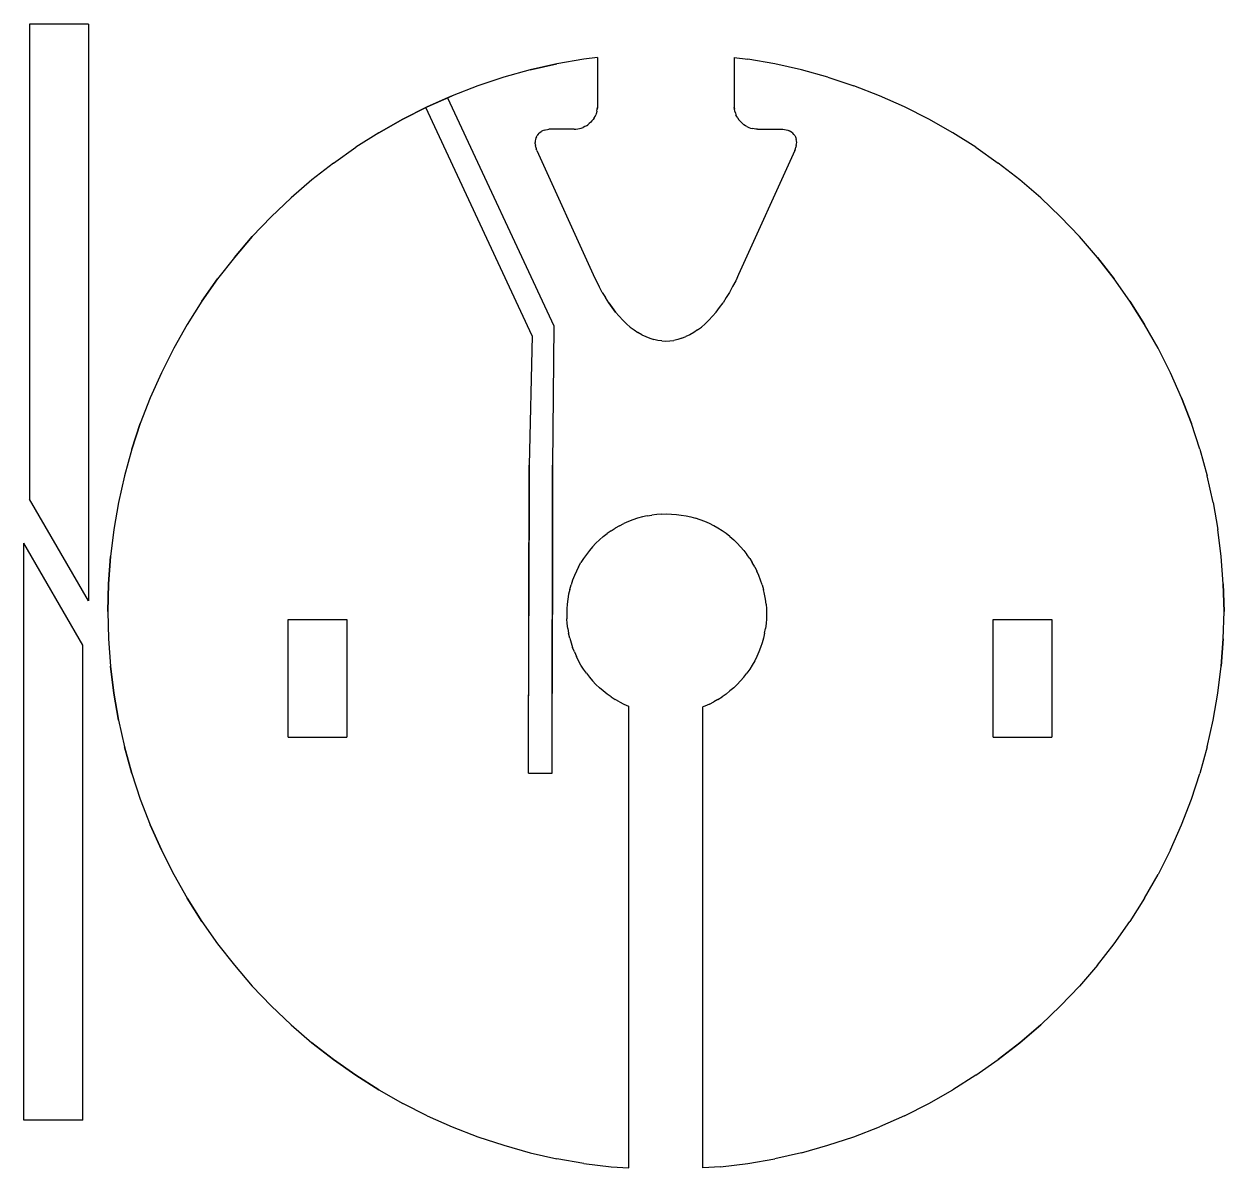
# Model space of a CAD drawing. Header units: millimetres. Extents: x 88 to 292, y 44 to 145.
# Drawn here: x 189.9 to 292, y 47.7 to 145 of the extents above; entities that cross this region are included whole.
import ezdxf

# ---------------------------------------------------------------- set-up
doc = ezdxf.new("R2010")
doc.units = ezdxf.units.MM
doc.header["$MEASUREMENT"] = 0
doc.layers.get('0').update_dxf_attribs({"linetype": 'CONTINUOUS'})

msp = doc.modelspace()

# ---------------------------------------------------------------- linework, layer by layer
at = {"color": 1}
for p, q in [((195.39, 145.04), (190.39, 145.04)), ((190.39, 145.04), (190.39, 104.6)), ((195.39, 145.04), (195.39, 95.94)), ((237.57, 142.04), (235.27, 141.64)), ((238.73, 142.18), (237.57, 142.04)), ((238.73, 142.18), (238.73, 138.09)), ((250.35, 142.18), (251.51, 142.04)), ((250.35, 142.18), (250.35, 138.09)), ((253.8, 141.64), (251.51, 142.04)), ((233, 141.13), (230.75, 140.51)), ((233, 141.13), (230.75, 140.51)), ((233, 141.13), (235.27, 141.64)), ((235.27, 141.64), (233, 141.13)), ((256.08, 141.13), (253.8, 141.64)), ((258.33, 140.51), (256.08, 141.13)), ((230.75, 140.51), (228.54, 139.77)), ((258.33, 140.51), (260.54, 139.77)), ((224.23, 137.99), (226.36, 138.93)), ((226.36, 138.93), (225.94, 138.75)), ((228.54, 139.77), (226.36, 138.93)), ((262.72, 138.93), (260.54, 139.77)), ((264.85, 137.99), (262.72, 138.93)), ((264.85, 137.99), (262.72, 138.93)), ((224.23, 137.99), (222.15, 136.94)), ((222.15, 136.94), (224.12, 137.93)), ((224.12, 137.93), (224.23, 137.99)), ((233.17, 118.51), (224.12, 137.93)), ((233.17, 118.51), (224.12, 137.93)), ((225.94, 138.75), (224.23, 137.99)), ((225.94, 138.75), (234.99, 119.36)), ((238.7, 137.78), (238.72, 137.93)), ((238.72, 137.93), (238.7, 137.78)), ((238.73, 138.09), (238.72, 137.93)), ((238.73, 138.09), (238.72, 137.93)), ((250.35, 138.09), (250.36, 137.93)), ((250.35, 138.09), (250.36, 137.93)), ((250.36, 137.93), (250.38, 137.78)), ((250.38, 137.78), (250.36, 137.93)), ((266.93, 136.94), (264.85, 137.99)), ((266.93, 136.94), (264.85, 137.99)), ((220.12, 135.79), (222.15, 136.94)), ((222.15, 136.94), (220.12, 135.79)), ((238.25, 136.79), (238.34, 136.91)), ((238.43, 137.05), (238.34, 136.91)), ((238.43, 137.05), (238.51, 137.18)), ((238.51, 137.18), (238.57, 137.32)), ((238.63, 137.47), (238.57, 137.32)), ((238.67, 137.62), (238.63, 137.47)), ((238.67, 137.62), (238.7, 137.78)), ((250.41, 137.62), (250.38, 137.78)), ((250.45, 137.47), (250.41, 137.62)), ((250.45, 137.47), (250.5, 137.32)), ((250.57, 137.18), (250.5, 137.32)), ((250.65, 137.05), (250.57, 137.18)), ((250.65, 137.05), (250.73, 136.91)), ((250.83, 136.79), (250.73, 136.91)), ((268.96, 135.79), (266.93, 136.94)), ((233.82, 135.82), (233.93, 135.89)), ((234.05, 135.95), (233.93, 135.89)), ((234.17, 136), (234.05, 135.95)), ((234.17, 136), (234.3, 136.04)), ((234.3, 136.04), (234.45, 136.07)), ((234.45, 136.07), (234.59, 136.08)), ((234.75, 136.09), (234.59, 136.08)), ((236.73, 136.09), (234.75, 136.09)), ((236.73, 136.09), (236.88, 136.1)), ((236.88, 136.1), (237.04, 136.11)), ((237.04, 136.11), (237.19, 136.15)), ((237.19, 136.15), (237.34, 136.19)), ((237.34, 136.19), (237.49, 136.24)), ((237.63, 136.31), (237.49, 136.24)), ((237.77, 136.38), (237.63, 136.31)), ((237.77, 136.38), (237.9, 136.47)), ((237.9, 136.47), (238.02, 136.57)), ((238.14, 136.68), (238.02, 136.57)), ((238.25, 136.79), (238.14, 136.68)), ((250.83, 136.79), (250.94, 136.68)), ((251.05, 136.57), (250.94, 136.68)), ((251.05, 136.57), (251.18, 136.47)), ((251.31, 136.38), (251.18, 136.47)), ((251.44, 136.31), (251.31, 136.38)), ((251.44, 136.31), (251.59, 136.24)), ((251.59, 136.24), (251.73, 136.19)), ((251.73, 136.19), (251.88, 136.15)), ((252.04, 136.11), (251.88, 136.15)), ((252.19, 136.1), (252.04, 136.11)), ((252.35, 136.09), (252.19, 136.1)), ((252.35, 136.09), (254.33, 136.09)), ((254.33, 136.09), (254.48, 136.08)), ((254.48, 136.08), (254.63, 136.07)), ((254.63, 136.07), (254.77, 136.04)), ((254.77, 136.04), (254.91, 136)), ((254.91, 136), (255.03, 135.95)), ((255.15, 135.89), (255.03, 135.95)), ((255.25, 135.82), (255.15, 135.89)), ((220.12, 135.79), (218.15, 134.55)), ((220.12, 135.79), (218.15, 134.55)), ((233.42, 135.1), (233.41, 134.97)), ((233.42, 134.83), (233.41, 134.97)), ((233.44, 135.22), (233.42, 135.1)), ((233.42, 134.83), (233.44, 134.69)), ((233.47, 135.34), (233.44, 135.22)), ((233.52, 135.45), (233.47, 135.34)), ((233.52, 135.45), (233.58, 135.56)), ((233.65, 135.65), (233.58, 135.56)), ((233.73, 135.74), (233.65, 135.65)), ((233.73, 135.74), (233.82, 135.82)), ((255.35, 135.74), (255.25, 135.82)), ((255.43, 135.65), (255.35, 135.74)), ((255.43, 135.65), (255.5, 135.56)), ((255.5, 135.56), (255.56, 135.45)), ((255.56, 135.45), (255.61, 135.34)), ((255.61, 135.34), (255.64, 135.22)), ((255.66, 135.1), (255.64, 135.22)), ((255.64, 134.69), (255.66, 134.83)), ((255.67, 134.97), (255.66, 135.1)), ((255.66, 134.83), (255.67, 134.97)), ((270.93, 134.55), (268.96, 135.79)), ((216.24, 133.2), (218.15, 134.55)), ((233.47, 134.55), (233.44, 134.69)), ((233.47, 134.55), (233.51, 134.41)), ((233.57, 134.27), (233.51, 134.41)), ((233.57, 134.27), (238.35, 123.72)), ((255.5, 134.27), (250.72, 123.72)), ((255.5, 134.27), (255.56, 134.41)), ((255.56, 134.41), (255.61, 134.55)), ((255.64, 134.69), (255.61, 134.55)), ((270.93, 134.55), (272.83, 133.2)), ((216.24, 133.2), (214.4, 131.77)), ((216.24, 133.2), (214.4, 131.77)), ((274.67, 131.77), (272.83, 133.2)), ((214.4, 131.77), (212.64, 130.25)), ((276.44, 130.25), (274.67, 131.77)), ((212.64, 130.25), (210.95, 128.64)), ((212.64, 130.25), (210.95, 128.64)), ((276.44, 130.25), (278.13, 128.64)), ((210.95, 128.64), (209.34, 126.95)), ((279.73, 126.95), (278.13, 128.64)), ((279.73, 126.95), (278.13, 128.64)), ((209.34, 126.95), (207.82, 125.18)), ((207.82, 125.18), (209.34, 126.95)), ((281.26, 125.18), (279.73, 126.95)), ((207.82, 125.18), (206.39, 123.35)), ((282.69, 123.35), (281.26, 125.18)), ((281.26, 125.18), (282.69, 123.35)), ((238.35, 123.72), (238.6, 123.19)), ((250.72, 123.72), (250.48, 123.19)), ((206.39, 123.35), (205.04, 121.44)), ((205.04, 121.44), (206.39, 123.35)), ((238.6, 123.19), (238.86, 122.69)), ((239.12, 122.2), (238.86, 122.69)), ((250.22, 122.69), (249.95, 122.2)), ((250.48, 123.19), (250.22, 122.69)), ((284.03, 121.44), (282.69, 123.35)), ((284.03, 121.44), (282.69, 123.35)), ((239.12, 122.2), (239.4, 121.75)), ((239.68, 121.31), (239.4, 121.75)), ((249.68, 121.75), (249.4, 121.31)), ((249.95, 122.2), (249.68, 121.75)), ((205.04, 121.44), (203.8, 119.47)), ((239.68, 121.31), (239.97, 120.9)), ((239.97, 120.9), (239.68, 121.31)), ((239.97, 120.9), (240.26, 120.52)), ((240.26, 120.52), (239.97, 120.9)), ((240.26, 120.52), (240.57, 120.16)), ((248.51, 120.16), (248.81, 120.52)), ((248.81, 120.52), (249.11, 120.9)), ((249.11, 120.9), (249.4, 121.31)), ((284.03, 121.44), (285.28, 119.47)), ((285.28, 119.47), (284.03, 121.44)), ((240.57, 120.16), (240.87, 119.83)), ((240.87, 119.83), (241.19, 119.53)), ((241.51, 119.25), (241.19, 119.53)), ((247.57, 119.25), (247.89, 119.53)), ((247.89, 119.53), (248.2, 119.83)), ((248.51, 120.16), (248.2, 119.83)), ((203.8, 119.47), (202.65, 117.44)), ((233.17, 118.51), (232.9, 107.49)), ((234.99, 119.36), (234.9, 107.49)), ((241.51, 119.25), (241.83, 119)), ((241.83, 119), (242.16, 118.78)), ((242.5, 118.59), (242.16, 118.78)), ((242.5, 118.59), (242.83, 118.43)), ((246.58, 118.59), (246.24, 118.43)), ((246.91, 118.78), (246.58, 118.59)), ((247.24, 119), (246.91, 118.78)), ((247.24, 119), (247.57, 119.25)), ((286.43, 117.44), (285.28, 119.47)), ((242.83, 118.43), (243.17, 118.29)), ((243.17, 118.29), (243.51, 118.19)), ((243.85, 118.11), (243.51, 118.19)), ((244.19, 118.07), (243.85, 118.11)), ((244.19, 118.07), (244.54, 118.06)), ((244.54, 118.06), (244.88, 118.07)), ((244.88, 118.07), (245.22, 118.11)), ((245.57, 118.19), (245.22, 118.11)), ((245.91, 118.29), (245.57, 118.19)), ((245.91, 118.29), (246.24, 118.43)), ((202.65, 117.44), (201.6, 115.36)), ((287.48, 115.36), (286.43, 117.44)), ((201.6, 115.36), (200.65, 113.23)), ((201.6, 115.36), (200.65, 113.23)), ((288.42, 113.23), (287.48, 115.36)), ((200.65, 113.23), (199.81, 111.05)), ((288.42, 113.23), (289.26, 111.05)), ((289.26, 111.05), (288.42, 113.23)), ((199.08, 108.84), (199.81, 111.05)), ((199.81, 111.05), (199.08, 108.84)), ((289.99, 108.84), (289.26, 111.05)), ((289.99, 108.84), (289.26, 111.05)), ((199.08, 108.84), (198.46, 106.59)), ((289.99, 108.84), (290.61, 106.59)), ((232.86, 81.28), (232.9, 107.49)), ((232.9, 107.49), (232.88, 94.67)), ((234.86, 81.28), (234.9, 107.49)), ((234.9, 107.49), (234.88, 94.77)), ((198.46, 106.59), (197.95, 104.32)), ((198.46, 106.59), (197.95, 104.32)), ((291.13, 104.32), (290.61, 106.59)), ((195.39, 95.94), (190.39, 104.6)), ((197.95, 104.32), (197.55, 102.02)), ((291.13, 104.32), (291.52, 102.02)), ((242.94, 103.18), (242.54, 103.09)), ((242.94, 103.18), (243.35, 103.25)), ((243.77, 103.3), (243.35, 103.25)), ((244.18, 103.33), (243.77, 103.3)), ((244.18, 103.33), (244.6, 103.34)), ((244.6, 103.34), (245.02, 103.33)), ((245.02, 103.33), (245.43, 103.3)), ((245.43, 103.3), (245.85, 103.25)), ((245.85, 103.25), (246.26, 103.18)), ((246.26, 103.18), (246.67, 103.09)), ((239.88, 101.91), (240.23, 102.13)), ((240.59, 102.34), (240.23, 102.13)), ((240.59, 102.34), (240.97, 102.52)), ((241.35, 102.69), (240.97, 102.52)), ((241.74, 102.84), (241.35, 102.69)), ((242.13, 102.97), (241.74, 102.84)), ((242.54, 103.09), (242.13, 102.97)), ((246.67, 103.09), (247.07, 102.97)), ((247.46, 102.84), (247.07, 102.97)), ((247.85, 102.69), (247.46, 102.84)), ((248.24, 102.52), (247.85, 102.69)), ((248.61, 102.34), (248.24, 102.52)), ((248.97, 102.13), (248.61, 102.34)), ((249.32, 101.91), (248.97, 102.13)), ((197.55, 102.02), (197.27, 99.71)), ((197.55, 102.02), (197.27, 99.71)), ((238.89, 101.14), (238.59, 100.85)), ((239.21, 101.41), (238.89, 101.14)), ((239.21, 101.41), (239.54, 101.67)), ((239.21, 101.41), (239.54, 101.67)), ((239.88, 101.91), (239.54, 101.67)), ((239.88, 101.91), (239.54, 101.67)), ((249.66, 101.67), (249.32, 101.91)), ((249.99, 101.41), (249.66, 101.67)), ((249.99, 101.41), (250.31, 101.14)), ((250.61, 100.85), (250.31, 101.14)), ((291.81, 99.71), (291.52, 102.02)), ((194.91, 92.18), (189.91, 100.84)), ((189.91, 51.73), (189.91, 100.84)), ((238.03, 100.23), (237.77, 99.9)), ((238.3, 100.55), (238.03, 100.23)), ((238.59, 100.85), (238.3, 100.55)), ((250.61, 100.85), (250.9, 100.55)), ((251.17, 100.23), (250.9, 100.55)), ((251.17, 100.23), (251.43, 99.9)), ((197.27, 99.71), (197.09, 97.38)), ((197.09, 97.38), (197.27, 99.71)), ((237.1, 98.85), (237.31, 99.21)), ((237.1, 98.85), (237.31, 99.21)), ((237.53, 99.56), (237.31, 99.21)), ((237.77, 99.9), (237.53, 99.56)), ((251.67, 99.56), (251.43, 99.9)), ((251.67, 99.56), (251.89, 99.21)), ((252.1, 98.85), (251.89, 99.21)), ((291.98, 97.38), (291.81, 99.71)), ((236.75, 98.09), (236.6, 97.7)), ((236.92, 98.47), (236.75, 98.09)), ((237.1, 98.85), (236.92, 98.47)), ((237.1, 98.85), (236.92, 98.47)), ((252.1, 98.85), (252.29, 98.47)), ((252.45, 98.09), (252.29, 98.47)), ((252.6, 97.7), (252.45, 98.09)), ((197.09, 97.38), (197.04, 95.05)), ((197.04, 95.05), (197.09, 97.38)), ((236.36, 96.91), (236.47, 97.31)), ((236.6, 97.7), (236.47, 97.31)), ((252.74, 97.31), (252.6, 97.7)), ((252.74, 97.31), (252.85, 96.91)), ((291.98, 97.38), (292.04, 95.05)), ((292.04, 95.05), (291.98, 97.38)), ((236.19, 96.09), (236.14, 95.67)), ((236.26, 96.5), (236.19, 96.09)), ((236.36, 96.91), (236.26, 96.5)), ((252.94, 96.5), (252.85, 96.91)), ((253.01, 96.09), (252.94, 96.5)), ((253.06, 95.67), (253.01, 96.09)), ((197.04, 95.05), (197.09, 92.72)), ((197.04, 95.05), (197.09, 92.72)), ((236.11, 95.26), (236.1, 94.84)), ((236.14, 95.67), (236.11, 95.26)), ((253.06, 95.67), (253.09, 95.26)), ((253.09, 95.26), (253.1, 94.84)), ((291.98, 92.72), (292.04, 95.05)), ((232.86, 81.28), (232.88, 94.67)), ((234.86, 81.28), (234.88, 94.77)), ((236.1, 94.84), (236.11, 94.42)), ((236.14, 94.01), (236.11, 94.42)), ((236.19, 93.59), (236.14, 94.01)), ((253.06, 94.01), (253.01, 93.59)), ((253.06, 94.01), (253.01, 93.59)), ((253.09, 94.42), (253.06, 94.01)), ((253.09, 94.42), (253.06, 94.01)), ((253.1, 94.84), (253.09, 94.42)), ((236.19, 93.59), (236.26, 93.18)), ((236.36, 92.78), (236.26, 93.18)), ((252.94, 93.18), (252.85, 92.78)), ((252.94, 93.18), (253.01, 93.59)), ((194.91, 51.73), (194.91, 92.18)), ((197.09, 92.72), (197.27, 90.39)), ((197.09, 92.72), (197.27, 90.39)), ((236.36, 92.78), (236.47, 92.37)), ((236.47, 92.37), (236.6, 91.98)), ((236.75, 91.59), (236.6, 91.98)), ((252.6, 91.98), (252.45, 91.59)), ((252.74, 92.37), (252.6, 91.98)), ((252.85, 92.78), (252.74, 92.37)), ((291.98, 92.72), (291.81, 90.39)), ((291.81, 90.39), (291.98, 92.72)), ((236.75, 91.59), (236.92, 91.21)), ((237.1, 90.83), (236.92, 91.21)), ((252.29, 91.21), (252.1, 90.83)), ((252.45, 91.59), (252.29, 91.21)), ((197.55, 88.08), (197.27, 90.39)), ((197.27, 90.39), (197.55, 88.08)), ((237.31, 90.47), (237.1, 90.83)), ((237.53, 90.12), (237.31, 90.47)), ((237.77, 89.78), (237.53, 90.12)), ((251.67, 90.12), (251.43, 89.78)), ((251.89, 90.47), (251.67, 90.12)), ((252.1, 90.83), (251.89, 90.47)), ((291.52, 88.08), (291.81, 90.39)), ((237.77, 89.78), (238.03, 89.45)), ((238.03, 89.45), (238.3, 89.13)), ((238.3, 89.13), (238.59, 88.83)), ((250.9, 89.13), (250.61, 88.83)), ((251.17, 89.45), (250.9, 89.13)), ((251.17, 89.45), (251.43, 89.78)), ((197.55, 88.08), (197.95, 85.78)), ((197.95, 85.78), (197.55, 88.08)), ((238.59, 88.83), (238.89, 88.54)), ((239.21, 88.27), (238.89, 88.54)), ((239.54, 88.01), (239.21, 88.27)), ((239.88, 87.77), (239.54, 88.01)), ((249.66, 88.01), (249.32, 87.77)), ((249.99, 88.27), (249.66, 88.01)), ((250.31, 88.54), (249.99, 88.27)), ((250.61, 88.83), (250.31, 88.54)), ((291.13, 85.78), (291.52, 88.08)), ((239.88, 87.77), (240.23, 87.55)), ((240.59, 87.34), (240.23, 87.55)), ((240.59, 87.34), (240.97, 87.16)), ((240.97, 87.16), (241.35, 86.99)), ((241.39, 47.67), (241.39, 86.97)), ((247.85, 86.99), (247.69, 86.92)), ((247.69, 47.67), (247.69, 86.92)), ((248.24, 87.16), (247.85, 86.99)), ((248.24, 87.16), (248.61, 87.34)), ((248.97, 87.55), (248.61, 87.34)), ((248.97, 87.55), (249.32, 87.77)), ((197.95, 85.78), (198.46, 83.51)), ((197.95, 85.78), (198.46, 83.51)), ((290.61, 83.51), (291.13, 85.78)), ((198.46, 83.51), (199.08, 81.26)), ((199.08, 81.26), (198.46, 83.51)), ((290.61, 83.51), (289.99, 81.26)), ((199.08, 81.26), (199.81, 79.05)), ((232.86, 81.28), (234.86, 81.28)), ((289.26, 79.05), (289.99, 81.26)), ((199.81, 79.05), (200.65, 76.87)), ((288.42, 76.87), (289.26, 79.05)), ((201.6, 74.74), (200.65, 76.87)), ((200.65, 76.87), (201.6, 74.74)), ((287.48, 74.74), (288.42, 76.87)), ((201.6, 74.74), (202.65, 72.66)), ((202.65, 72.66), (201.6, 74.74)), ((287.48, 74.74), (286.43, 72.66)), ((202.65, 72.66), (203.8, 70.63)), ((202.65, 72.66), (203.8, 70.63)), ((285.28, 70.63), (286.43, 72.66)), ((203.8, 70.63), (205.04, 68.66)), ((205.04, 68.66), (203.8, 70.63)), ((285.28, 70.63), (284.03, 68.66)), ((205.04, 68.66), (206.39, 66.75)), ((282.69, 66.75), (284.03, 68.66)), ((206.39, 66.75), (207.82, 64.92)), ((281.26, 64.92), (282.69, 66.75)), ((207.82, 64.92), (209.34, 63.15)), ((281.26, 64.92), (279.73, 63.15)), ((209.34, 63.15), (210.95, 61.46)), ((278.13, 61.46), (279.73, 63.15)), ((212.64, 59.86), (210.95, 61.46)), ((210.95, 61.46), (212.64, 59.86)), ((276.44, 59.86), (278.13, 61.46)), ((212.64, 59.86), (214.4, 58.33)), ((212.64, 59.86), (214.4, 58.33)), ((274.67, 58.33), (276.44, 59.86)), ((276.44, 59.86), (274.67, 58.33)), ((216.24, 56.9), (214.4, 58.33)), ((214.4, 58.33), (216.24, 56.9)), ((274.67, 58.33), (272.83, 56.9)), ((272.83, 56.9), (274.67, 58.33)), ((216.24, 56.9), (218.15, 55.56)), ((218.15, 55.56), (216.24, 56.9)), ((270.93, 55.56), (272.83, 56.9)), ((220.12, 54.31), (218.15, 55.56)), ((218.15, 55.56), (220.12, 54.31)), ((270.93, 55.56), (268.96, 54.31)), ((220.12, 54.31), (222.15, 53.16)), ((266.93, 53.16), (268.96, 54.31)), ((224.23, 52.11), (222.15, 53.16)), ((264.85, 52.11), (266.93, 53.16)), ((224.23, 52.11), (226.36, 51.17)), ((264.85, 52.11), (262.72, 51.17)), ((194.91, 51.73), (189.91, 51.73)), ((226.36, 51.17), (228.54, 50.33)), ((260.54, 50.33), (262.72, 51.17)), ((228.54, 50.33), (230.75, 49.6)), ((258.33, 49.6), (260.54, 50.33)), ((230.75, 49.6), (233, 48.97)), ((256.08, 48.97), (258.33, 49.6)), ((233, 48.97), (235.27, 48.46)), ((237.57, 48.06), (235.27, 48.46)), ((237.57, 48.06), (239.88, 47.78)), ((249.19, 47.78), (251.51, 48.06)), ((251.51, 48.06), (253.8, 48.46)), ((256.08, 48.97), (253.8, 48.46)), ((239.88, 47.78), (241.39, 47.67)), ((249.19, 47.78), (247.69, 47.67)), ((249.19, 47.78), (247.69, 47.67))]:
    msp.add_line(p, q, dxfattribs=at)
at = {"color": 5}
for p, q in [((212.39, 84.35), (212.39, 94.35)), ((212.39, 94.35), (217.39, 94.35)), ((217.39, 94.35), (217.39, 84.35)), ((272.39, 94.35), (277.39, 94.35)), ((272.39, 84.35), (272.39, 94.35)), ((277.39, 94.35), (277.39, 84.35)), ((212.39, 84.35), (217.39, 84.35)), ((272.39, 84.35), (277.39, 84.35))]:
    msp.add_line(p, q, dxfattribs=at)

doc.saveas('drawing.dxf')
